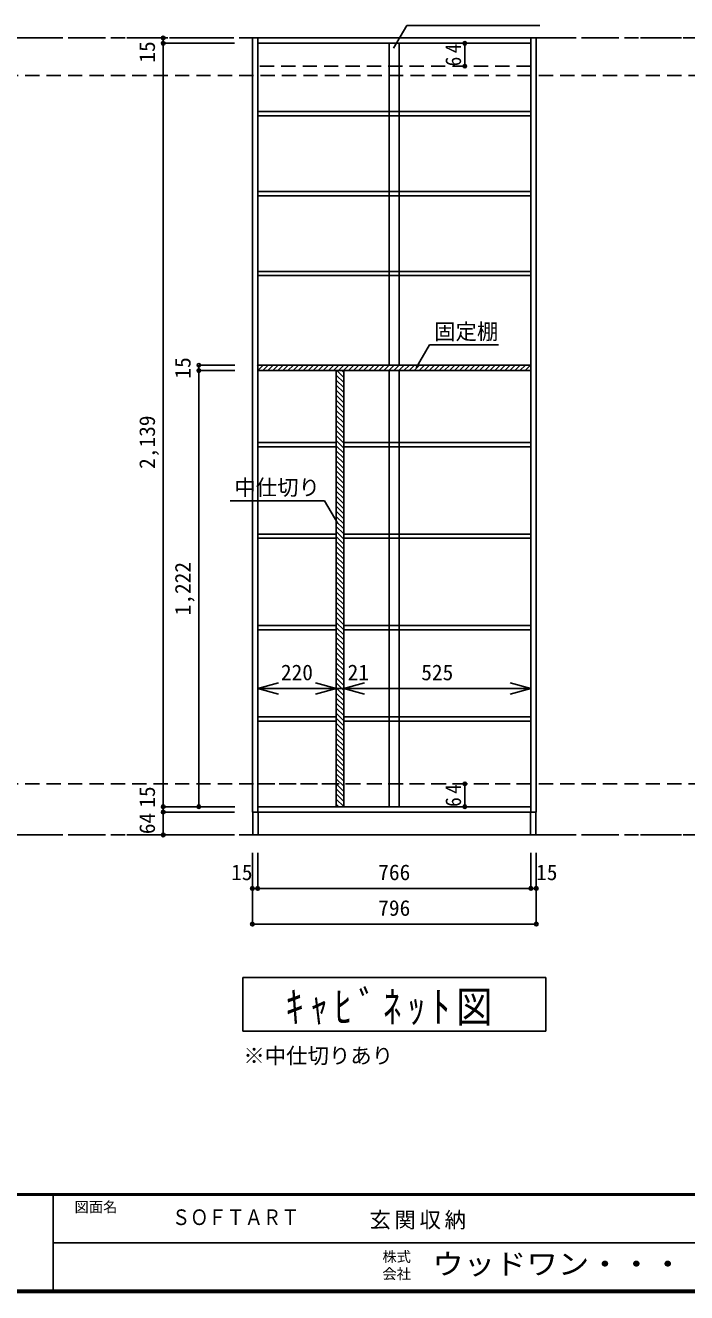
# Model space of a CAD drawing. Units: millimetres at full size, sheet at 1:20; some dimension numbers follow another scale. Extents: x -3893 to 3907, y -2871 to 2783.
# Drawn here: x -71 to 1783, y -2803 to 748 of the extents above; entities that cross this region are included whole.
import ezdxf
from ezdxf.enums import TextEntityAlignment as Align

# ---------------------------------------------------------------- set-up
doc = ezdxf.new("R2010")
doc.units = ezdxf.units.MM
doc.header["$LTSCALE"] = 20
doc.header["$PDMODE"] = 32
doc.header["$PDSIZE"] = 10
for name, pattern in [('CHAIN1', [8, 5, -1, 1, -1]), ('DASHED1', [1.8, 1.2, -0.6]), ('DASHED2', [3, 2, -1])]:
    doc.linetypes.add(name, pattern=pattern)
for name, color, linetype in [('0-1_本体', 2, 'Continuous'), ('0-4_棚', 3, 'Continuous'), ('0-7_', 7, 'Continuous'), ('0-9_', 7, 'Continuous'), ('0-A_文字', 7, 'Continuous'), ('0-B_寸法', 4, 'Continuous'), ('0-C_ハッチ', 4, 'Continuous'), ('F-1_枠', 6, 'Continuous'), ('F-A_文字', 7, 'Continuous')]:
    doc.layers.add(name, color=color, linetype=linetype)
doc.styles.add('HG明朝B', font='')
doc.styles.add('ＭＳ ゴシック', font='')
doc.styles.get('HG明朝B').set_extended_font_data('HG明朝B')
doc.styles.get('ＭＳ ゴシック').set_extended_font_data('MS Gothic')

msp = doc.modelspace()

# ---------------------------------------------------------------- linework, layer by layer
at = {"layer": '0-1_本体', "color": 3}
for p, q in [((565.32, 712.33), (1361.32, 712.33)), ((565.32, -1456.67), (565.32, 712.33)), ((580.32, -1456.67), (580.32, 712.33)), ((1346.32, 712.33), (1346.32, -1456.67)), ((1361.32, 712.33), (1361.32, -1456.67)), ((580.32, 697.33), (1346.32, 697.33)), ((1346.32, -1441.67), (580.32, -1441.67)), ((1361.32, -1456.67), (565.32, -1456.67))]:
    msp.add_line(p, q, dxfattribs=at)
at = {"layer": '0-1_本体', "color": 7, "linetype": 'DASHED2'}
for p, q in [((1346.32, 633.33), (580.32, 633.33)), ((800.32, -1377.67), (580.32, -1377.67)), ((1346.32, -1377.67), (821.32, -1377.67))]:
    msp.add_line(p, q, dxfattribs=at)
at = {"layer": '0-4_棚'}
for p, q in [((580.32, 506.33), (1346.32, 506.33)), ((580.32, 506.33), (580.32, 494.33)), ((580.32, 494.33), (1346.32, 494.33)), ((580.32, 282.33), (1346.32, 282.33)), ((580.32, 282.33), (580.32, 270.33)), ((580.32, 270.33), (1346.32, 270.33)), ((580.32, 58.33), (1346.32, 58.33)), ((580.32, 58.33), (580.32, 46.33)), ((580.32, 46.33), (1346.32, 46.33)), ((1346.32, -204.67), (579.19, -204.67)), ((1346.32, -219.67), (579.19, -219.67)), ((580.32, -421.67), (799.39, -421.67)), ((580.32, -421.67), (580.32, -433.67)), ((820.64, -421.67), (1346.32, -421.67)), ((580.32, -433.67), (799.39, -433.67)), ((820.64, -433.67), (1346.32, -433.67)), ((580.32, -677.67), (799.39, -677.67)), ((580.32, -677.67), (580.32, -689.67)), ((580.32, -689.67), (799.39, -689.67)), ((820.64, -677.67), (1346.32, -677.67)), ((820.64, -689.67), (1346.32, -689.67)), ((580.32, -933.67), (799.39, -933.67)), ((580.32, -933.67), (580.32, -945.67)), ((580.32, -945.67), (799.39, -945.67)), ((820.64, -933.67), (1346.32, -933.67)), ((820.64, -945.67), (1346.32, -945.67)), ((800.32, -1189.67), (580.32, -1189.67)), ((800.32, -1201.67), (580.32, -1201.67)), ((800.32, -1189.67), (800.32, -1189.2)), ((1346.32, -1189.67), (821.32, -1189.67)), ((1346.32, -1201.67), (821.32, -1201.67))]:
    msp.add_line(p, q, dxfattribs=at)
at = {"layer": '0-7_'}
for p, q in [((949.32, 697.33), (949.32, 506.33)), ((977.32, 697.33), (977.32, 506.33)), ((949.32, 494.33), (949.32, 282.33)), ((977.32, 494.33), (977.32, 282.33)), ((949.32, 270.33), (949.32, 58.33)), ((977.32, 270.33), (977.32, 58.33)), ((949.32, 46.33), (949.32, -204.67)), ((977.32, 46.33), (977.32, -204.67)), ((949.32, -219.67), (949.32, -421.67)), ((977.32, -219.67), (977.32, -421.67)), ((949.32, -433.67), (949.32, -677.67)), ((977.32, -433.67), (977.32, -677.67)), ((949.32, -689.67), (949.32, -933.67)), ((977.32, -689.67), (977.32, -933.67)), ((949.32, -945.67), (949.32, -1189.67)), ((977.32, -945.67), (977.32, -1189.67)), ((949.32, -1201.67), (949.32, -1441.67)), ((977.32, -1201.67), (977.32, -1441.67))]:
    msp.add_line(p, q, dxfattribs=at)
at = {"layer": '0-7_', "linetype": 'DASHED1'}
for p, q in [((949.32, 494.33), (949.32, 506.33)), ((977.32, 494.33), (977.32, 506.33)), ((949.32, 270.33), (949.32, 282.33)), ((977.32, 270.33), (977.32, 282.33)), ((949.32, 46.33), (949.32, 58.33)), ((977.32, 46.33), (977.32, 58.33)), ((949.32, -433.67), (949.32, -421.67)), ((977.32, -433.67), (977.32, -421.67)), ((949.32, -689.67), (949.32, -677.67)), ((977.32, -689.67), (977.32, -677.67)), ((949.32, -945.67), (949.32, -933.67)), ((977.32, -945.67), (977.32, -933.67)), ((949.32, -1201.67), (949.32, -1189.67)), ((977.32, -1201.67), (977.32, -1189.67))]:
    msp.add_line(p, q, dxfattribs=at)
at = {"layer": '0-9_'}
for p, q in [((566.32, -1520.67), (566.32, -1456.67)), ((566.32, -1456.67), (1360.32, -1456.67)), ((581.32, -1520.67), (581.32, -1456.67)), ((1345.32, -1456.67), (1345.32, -1520.67)), ((1360.32, -1456.67), (1360.32, -1520.67)), ((1360.32, -1520.67), (566.32, -1520.67))]:
    msp.add_line(p, q, dxfattribs=at)
at = {"layer": '0-A_文字'}
for p, q in [((961.3, 683.79), (998.17, 747.63)), ((998.17, 747.63), (1371.3, 747.63)), ((1024.89, -211.68), (1061.75, -147.83)), ((1061.75, -147.83), (1255.73, -147.83)), ((767.95, -584.41), (502.73, -584.41)), ((804.81, -648.26), (767.95, -584.41)), ((538.32, -2070.67), (538.32, -1920.67)), ((538.32, -1920.67), (1388.32, -1920.67)), ((1388.32, -1920.67), (1388.32, -2070.67)), ((1388.32, -2070.67), (538.32, -2070.67))]:
    msp.add_line(p, q, dxfattribs=at)
at = {"layer": '0-A_文字', "linetype": 'CHAIN1'}
for p, q in [((-2826.68, 712.33), (2728.32, 712.33)), ((-2826.68, -1520.67), (2728.32, -1520.67))]:
    msp.add_line(p, q, dxfattribs=at)
at = {"layer": '0-B_寸法', "linetype": 'DASHED2'}
for p, q in [((2728.32, 712.33), (-2826.68, 712.33)), ((2728.32, 607.33), (-2826.68, 607.33)), ((2728.32, -1377.67), (-2826.68, -1377.67)), ((2728.32, -1520.67), (-2826.68, -1520.67))]:
    msp.add_line(p, q, dxfattribs=at)
at = {"layer": '0-B_寸法'}
for p, q in [((315.32, 712.33), (315.32, -1456.67)), ((315.32, 697.33), (515.32, 697.33)), ((1161.13, 697.33), (1131.9, 697.33)), ((1161.13, 697.33), (1161.13, 633.33)), ((1161.13, 633.33), (1131.9, 633.33)), ((415.22, -204.67), (516.19, -204.67)), ((415.22, -219.67), (415.22, -204.67)), ((415.22, -219.67), (516.19, -219.67)), ((415.22, -1441.67), (415.22, -219.67)), ((800.32, -232.21), (821.32, -253.21)), ((800.32, -246.35), (821.32, -267.35)), ((801.91, -219.67), (821.32, -239.07)), ((816.06, -219.67), (821.32, -224.93)), ((800.32, -260.49), (821.32, -281.49)), ((800.32, -274.64), (821.32, -295.64)), ((800.32, -288.78), (821.32, -309.78)), ((800.32, -302.92), (821.32, -323.92)), ((800.32, -317.06), (821.32, -338.06)), ((800.32, -331.2), (821.32, -352.2)), ((800.32, -345.35), (821.32, -366.35)), ((800.32, -359.49), (821.32, -380.49)), ((800.32, -373.63), (821.32, -394.63)), ((800.32, -387.77), (821.32, -408.77)), ((800.32, -401.92), (821.32, -422.92)), ((800.32, -416.06), (821.32, -437.06)), ((800.32, -430.2), (821.32, -451.2)), ((800.32, -444.34), (821.32, -465.34)), ((800.32, -458.48), (821.32, -479.48)), ((800.32, -472.63), (821.32, -493.63)), ((800.32, -486.77), (821.32, -507.77)), ((800.32, -500.91), (821.32, -521.91)), ((800.32, -515.05), (821.32, -536.05)), ((800.32, -529.19), (821.32, -550.19)), ((800.32, -543.34), (821.32, -564.34)), ((800.32, -557.48), (821.32, -578.48)), ((800.32, -571.62), (821.32, -592.62)), ((800.32, -585.76), (821.32, -606.76)), ((800.32, -599.91), (821.32, -620.91)), ((800.32, -614.05), (821.32, -635.05)), ((800.32, -628.19), (821.32, -649.19)), ((800.32, -642.33), (821.32, -663.33)), ((800.32, -656.47), (821.32, -677.47)), ((800.32, -670.62), (821.32, -691.62)), ((800.32, -684.76), (821.32, -705.76)), ((800.32, -698.9), (821.32, -719.9)), ((800.32, -713.04), (821.32, -734.04)), ((800.32, -727.18), (821.32, -748.18)), ((800.32, -741.33), (821.32, -762.33)), ((800.32, -755.47), (821.32, -776.47)), ((800.32, -769.61), (821.32, -790.61)), ((800.32, -783.75), (821.32, -804.75)), ((800.32, -797.9), (821.32, -818.9)), ((800.32, -812.04), (821.32, -833.04)), ((800.32, -826.18), (821.32, -847.18)), ((800.32, -840.32), (821.32, -861.32)), ((800.32, -854.46), (821.32, -875.46)), ((800.32, -868.61), (821.32, -889.61)), ((800.32, -882.75), (821.32, -903.75)), ((800.32, -896.89), (821.32, -917.89)), ((800.32, -911.03), (821.32, -932.03)), ((800.32, -925.17), (821.32, -946.17)), ((800.32, -939.32), (821.32, -960.32)), ((800.32, -953.46), (821.32, -974.46)), ((800.32, -967.6), (821.32, -988.6)), ((800.32, -981.74), (821.32, -1002.74)), ((800.32, -995.89), (821.32, -1016.89)), ((800.32, -1010.03), (821.32, -1031.03)), ((800.32, -1024.17), (821.32, -1045.17)), ((800.32, -1038.31), (821.32, -1059.31)), ((800.32, -1052.45), (821.32, -1073.45)), ((800.32, -1066.6), (821.32, -1087.6)), ((800.32, -1080.74), (821.32, -1101.74)), ((800.32, -1094.88), (821.32, -1115.88)), ((580.32, -1110.6), (580.32, -1129.27)), ((800.31, -1110.6), (800.31, -1129.27)), ((800.32, -1109.02), (821.32, -1130.02)), ((800.32, -1110.6), (800.32, -1129.27)), ((800.32, -1123.16), (821.32, -1144.16)), ((821.32, -1110.6), (821.32, -1129.27)), ((1346.32, -1110.6), (1346.32, -1129.27)), ((800.32, -1137.31), (821.32, -1158.31)), ((800.32, -1151.45), (821.32, -1172.45)), ((800.32, -1165.59), (821.32, -1186.59)), ((800.32, -1179.73), (821.32, -1200.73)), ((800.32, -1193.88), (821.32, -1214.88)), ((800.32, -1208.02), (821.32, -1229.02)), ((800.32, -1222.16), (821.32, -1243.16)), ((800.32, -1236.3), (821.32, -1257.3)), ((800.32, -1250.44), (821.32, -1271.44)), ((800.32, -1264.59), (821.32, -1285.59)), ((800.32, -1278.73), (821.32, -1299.73)), ((800.32, -1292.87), (821.32, -1313.87)), ((800.32, -1307.01), (821.32, -1328.01)), ((800.32, -1321.15), (821.32, -1342.15)), ((800.32, -1335.3), (821.32, -1356.3)), ((800.32, -1349.44), (821.32, -1370.44)), ((800.32, -1363.58), (821.32, -1384.58)), ((800.32, -1377.72), (821.32, -1398.72)), ((1161.13, -1377.67), (1131.9, -1377.67)), ((1161.13, -1377.67), (1161.13, -1441.67)), ((800.32, -1391.87), (821.32, -1412.87)), ((800.32, -1406.01), (821.32, -1427.01)), ((800.32, -1420.15), (821.32, -1441.15)), ((315.32, -1441.67), (516.19, -1441.67)), ((800.32, -1434.29), (807.69, -1441.67)), ((1161.13, -1441.67), (1131.9, -1441.67)), ((315.32, -1456.67), (515.32, -1456.67)), ((315.32, -1456.67), (515.32, -1456.67)), ((315.32, -1456.67), (315.32, -1520.67)), ((315.32, -1520.67), (515.32, -1520.67)), ((565.32, -1770.67), (565.32, -1570.67)), ((580.32, -1670.67), (580.32, -1570.67)), ((1346.32, -1670.67), (1346.32, -1570.67)), ((565.32, -1670.67), (1361.32, -1670.67))]:
    msp.add_line(p, q, dxfattribs=at)
at = {"layer": '0-B_寸法', "color": 3}
for p, q in [((800.32, -219.67), (800.32, -1441.67)), ((821.32, -219.67), (800.32, -219.67)), ((821.32, -1441.67), (821.32, -219.67)), ((800.32, -1441.67), (821.32, -1441.67))]:
    msp.add_line(p, q, dxfattribs=at)
at = {"layer": '0-B_寸法', "color": 7}
for p, q in [((580.32, -1110.6), (638.27, -1095.07)), ((800.31, -1110.6), (742.36, -1095.07)), ((800.32, -1110.6), (742.36, -1095.07)), ((821.32, -1110.6), (879.27, -1095.07)), ((1346.32, -1110.6), (1288.36, -1095.07)), ((580.32, -1110.6), (638.27, -1126.13)), ((800.31, -1110.6), (742.36, -1126.13)), ((800.32, -1110.6), (742.36, -1126.13)), ((821.32, -1110.6), (879.27, -1126.13)), ((1346.32, -1110.6), (1288.36, -1126.13))]:
    msp.add_line(p, q, dxfattribs=at)
at = {"layer": '0-B_寸法'}
for points in [[(580.32, -1110.6), (821.32, -1110.6), (1346.32, -1110.6)], [(565.32, -1770.67), (1361.32, -1770.67), (1361.32, -1570.67)]]:
    msp.add_lwpolyline(points, dxfattribs=at)
at = {"layer": '0-B_寸法', "color": 7}
for p in [(315.32, 712.33), (315.32, 697.33), (1161.13, 697.33), (1161.13, 633.33), (415.22, -204.67), (415.22, -219.67), (1161.13, -1377.67), (315.32, -1441.67), (315.32, -1456.67), (415.22, -1441.67), (1161.13, -1441.67), (315.32, -1520.67), (565.32, -1670.67), (580.32, -1670.67), (1346.32, -1670.67), (1361.32, -1670.67), (565.32, -1770.67), (1361.32, -1770.67)]:
    msp.add_point(p, dxfattribs=at)
at = {"layer": '0-C_ハッチ'}
for p, q in [((579.19, -206.65), (581.17, -204.67)), ((580.32, -219.67), (595.32, -204.67)), ((594.46, -219.67), (609.46, -204.67)), ((608.6, -219.67), (623.6, -204.67)), ((622.74, -219.67), (637.74, -204.67)), ((636.88, -219.67), (651.88, -204.67)), ((651.03, -219.67), (666.03, -204.67)), ((665.17, -219.67), (680.17, -204.67)), ((679.31, -219.67), (694.31, -204.67)), ((693.45, -219.67), (708.45, -204.67)), ((707.59, -219.67), (722.59, -204.67)), ((721.74, -219.67), (736.74, -204.67)), ((735.88, -219.67), (750.88, -204.67)), ((750.02, -219.67), (765.02, -204.67)), ((764.16, -219.67), (779.16, -204.67)), ((778.3, -219.67), (793.3, -204.67)), ((792.45, -219.67), (807.45, -204.67)), ((806.59, -219.67), (821.59, -204.67)), ((820.73, -219.67), (835.73, -204.67)), ((834.87, -219.67), (849.87, -204.67)), ((849.02, -219.67), (864.02, -204.67)), ((863.16, -219.67), (878.16, -204.67)), ((877.3, -219.67), (892.3, -204.67)), ((891.44, -219.67), (906.44, -204.67)), ((905.58, -219.67), (920.58, -204.67)), ((919.73, -219.67), (934.73, -204.67)), ((933.87, -219.67), (948.87, -204.67)), ((948.01, -219.67), (963.01, -204.67)), ((962.15, -219.67), (977.15, -204.67)), ((976.29, -219.67), (991.29, -204.67)), ((990.44, -219.67), (1005.44, -204.67)), ((1004.58, -219.67), (1019.58, -204.67)), ((1018.72, -219.67), (1033.72, -204.67)), ((1032.86, -219.67), (1047.86, -204.67)), ((1047.01, -219.67), (1062.01, -204.67)), ((1061.15, -219.67), (1076.15, -204.67)), ((1075.29, -219.67), (1090.29, -204.67)), ((1089.43, -219.67), (1104.43, -204.67)), ((1103.57, -219.67), (1118.57, -204.67)), ((1117.72, -219.67), (1132.72, -204.67)), ((1131.86, -219.67), (1146.86, -204.67)), ((1146, -219.67), (1161, -204.67)), ((1160.14, -219.67), (1175.14, -204.67)), ((1174.28, -219.67), (1189.28, -204.67)), ((1188.43, -219.67), (1203.43, -204.67)), ((1202.57, -219.67), (1217.57, -204.67)), ((1216.71, -219.67), (1231.71, -204.67)), ((1230.85, -219.67), (1245.85, -204.67)), ((1245, -219.67), (1260, -204.67)), ((1259.14, -219.67), (1274.14, -204.67)), ((1273.28, -219.67), (1288.28, -204.67)), ((1287.42, -219.67), (1302.42, -204.67)), ((1301.56, -219.67), (1316.56, -204.67)), ((1315.71, -219.67), (1330.71, -204.67)), ((1329.85, -219.67), (1344.85, -204.67)), ((1343.99, -219.67), (1345.19, -218.47))]:
    msp.add_line(p, q, dxfattribs=at)
at = {"layer": 'F-1_枠'}
for p, q in [((3906.61, -2526.67), (-3893.39, -2526.67)), ((3906.61, -2530), (-3893.39, -2530)), ((6.61, -2530), (6.61, -2796.67)), ((6.61, -2663.33), (3899.95, -2663.34)), ((3906.61, -2796.67), (-3893.39, -2796.67)), ((3906.61, -2800), (-3893.39, -2800)), ((3906.61, -2803.33), (-3893.39, -2803.33))]:
    msp.add_line(p, q, dxfattribs=at)

# ---------------------------------------------------------------- texts
at = {"layer": '0-A_文字', "style": 'ＭＳ ゴシック'}
for s, p in [('固定棚', (1074.89, -145.7)), ('中仕切り', (514.81, -582.28)), ('※中仕切りあり', (540.05, -2174.48))]:
    msp.add_text(s, height=43.99, dxfattribs=at).set_placement(p, align=Align.BOTTOM_LEFT)
at = {"layer": '0-A_文字', "insert": (658.32, -2055.67), "char_height": 87.98, "attachment_point": 7, "style": 'ＭＳ ゴシック'}
msp.add_mtext('\\T1.34;\\W0.85;ｷｬﾋﾞﾈｯﾄ図', dxfattribs=at)
at = {"layer": '0-B_寸法', "color": 7, "style": 'ＭＳ ゴシック'}
for s, p in [('15', (305.32, 643.11)), ('15', (405.22, -242.17)), ('2,139', (305.32, -495.17)), ('1,222', (405.22, -905.67)), ('15', (305.32, -1444.62)), ('64', (305.32, -1518.67))]:
    msp.add_text(s, height=43.99, rotation=90, dxfattribs=at).set_placement(p, align=Align.BOTTOM_LEFT)
for s, p in [('220', (645.32, -1100.6)), ('21', (832.35, -1100.6)), ('525', (1038.82, -1100.6)), ('15', (505.82, -1660.67)), ('766', (918.32, -1660.67)), ('15', (1360.97, -1660.67)), ('796', (918.32, -1760.67))]:
    msp.add_text(s, height=43.99, dxfattribs=at).set_placement(p, align=Align.BOTTOM_LEFT)
at = {"layer": '0-B_寸法', "color": 7, "char_height": 43.99, "attachment_point": 7, "rotation": 90, "style": 'ＭＳ ゴシック'}
for insert in [(1151.13, 632.83), (1151.13, -1442.17)]:
    msp.add_mtext('\\T1.36;\\W0.9;64', dxfattribs=dict(at, insert=insert))
at = {"layer": 'F-A_文字', "style": 'ＭＳ ゴシック'}
for s, p in [('図面名', (66.61, -2586.67)), ('株式', (929.94, -2726)), ('会社', (929.94, -2774))]:
    msp.add_text(s, height=29.33, dxfattribs=at).set_placement(p, align=Align.BOTTOM_LEFT)
at = {"layer": 'F-A_文字'}
for s, height, style, width, p in [('ＳＯＦＴＡＲＴ', 43.99, 'HG明朝B', 0.85, (339.95, -2627.19)), ('ウッドワン・・・', 58.65, 'ＭＳ ゴシック', 1.1, (1069.94, -2770))]:
    msp.add_text(s, height=height, dxfattribs=dict(at, style=style, width=width)).set_placement(p, align=Align.BOTTOM_LEFT)
at = {"layer": 'F-A_文字', "insert": (893.56, -2626.67), "char_height": 43.99, "attachment_point": 7, "style": 'ＭＳ ゴシック'}
msp.add_mtext('\\T1.17;玄関収納', dxfattribs=at)

doc.saveas('drawing.dxf')
